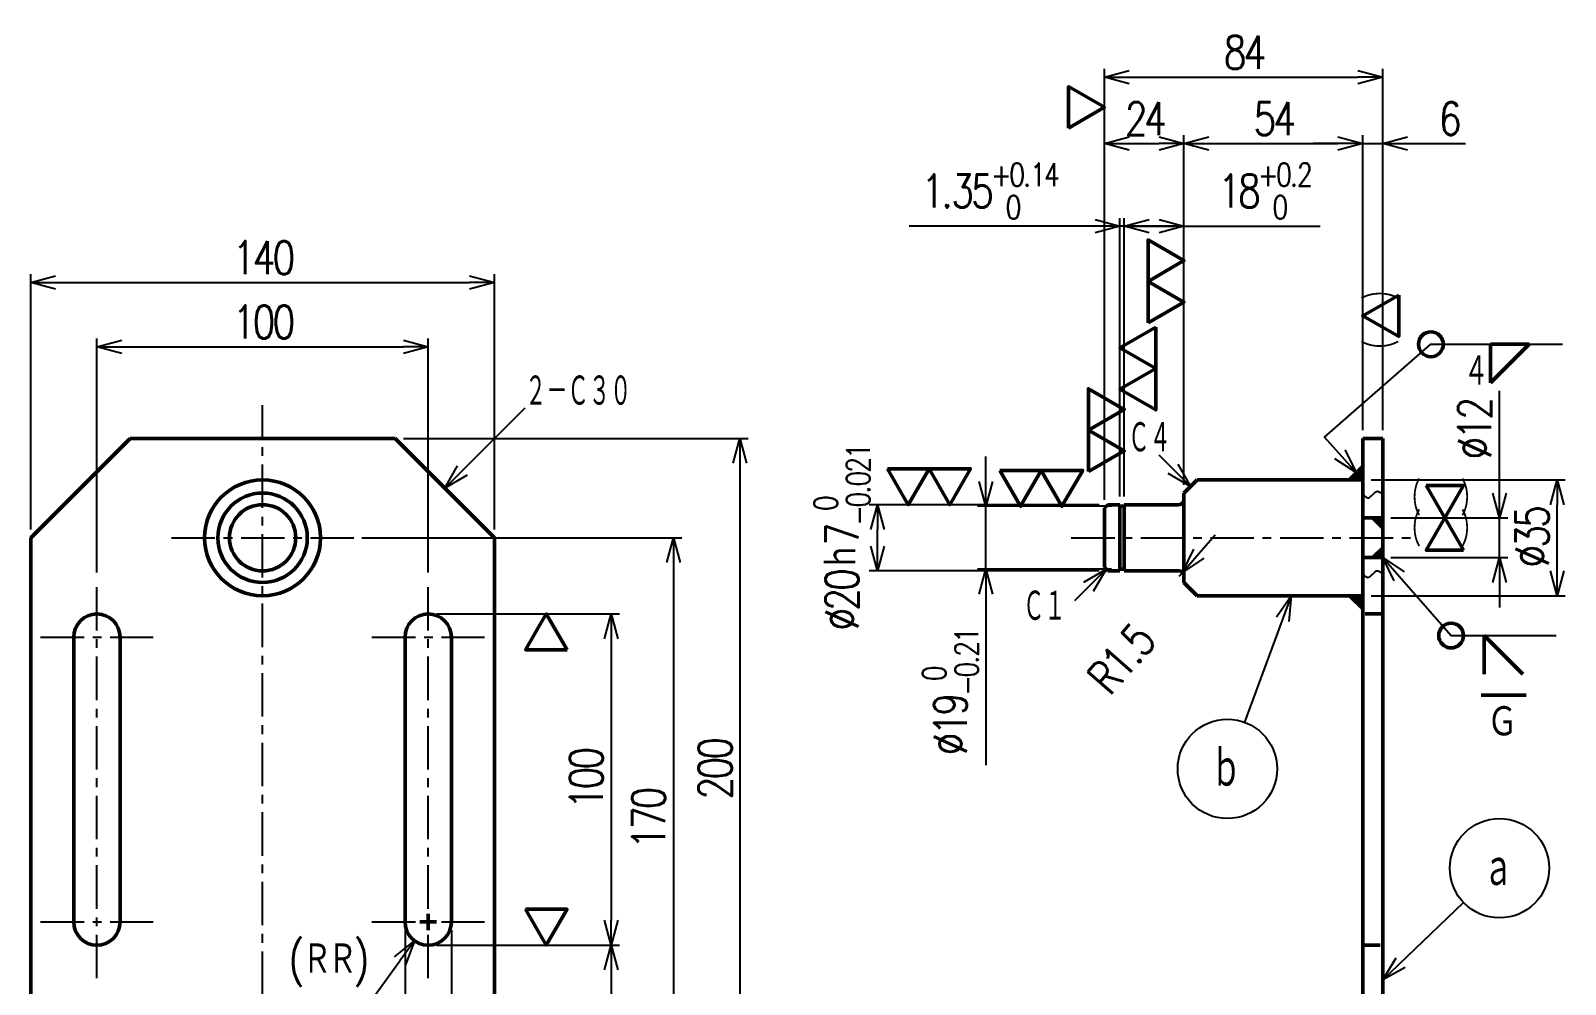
# Model space of a CAD drawing. Header units: millimetres. Extents: x -70 to 393, y -141 to 323.
# Drawn here: x -70 to 393.2, y 35.2 to 323.1 of the extents above; entities that cross this region are included whole.
import ezdxf

# ---------------------------------------------------------------- set-up
doc = ezdxf.new("R2010")
doc.units = ezdxf.units.MM
doc.header["$LTSCALE"] = 0.413386
doc.linetypes.add('CENTER', pattern=[50.8, 31.75, -6.35, 6.35, -6.35])
doc.linetypes.add('DASHED', pattern=[19.05, 12.7, -6.35])
doc.layers.add('NoLayerName_001', color=7, linetype='Continuous')
doc.styles.get("Standard").update_dxf_attribs({"font": 'txt', "bigfont": 'extfont2'})
doc.dimstyles.get("Standard").update_dxf_attribs({"dimtxt": 2.5, "dimasz": 2.5, "dimexe": 1.25, "dimexo": 0.625, "dimtad": 1, "dimdec": 3, "dimzin": 0, "dimdsep": 46, "dimtxsty": 'Standard', "dimcen": 2.5, "dimadec": 0, "dimazin": 0, "dimtfac": 0.75, "dimtdec": 3, "dimtmove": 0, "dimatfit": 3, "dimfxl": 1, "dimarcsym": 0})

# ---------------------------------------------------------------- blocks, each defined once
blk = doc.blocks.new('_OPEN30')
at = {"color": 0, "linetype": 'ByBlock', "lineweight": -2}
for p, q in [((-1, 0.267949), (0, 0)), ((0, 0), (-1, -0.267949)), ((0, 0), (-1, 0))]:
    blk.add_line(p, q, dxfattribs=at)
blk = doc.blocks.new('*D23')
at = {"layer": 'Defpoints', "color": 0}
for p in [(50, 54), (45.88, 48.34)]:
    blk.add_point(p, dxfattribs=at)
at = {"layer": 'NoLayerName_001', "color": 0, "linetype": 'Continuous', "lineweight": 50}
for p, q in [((50, 51.5), (50, 56.5)), ((47.5, 54), (52.5, 54))]:
    blk.add_line(p, q, dxfattribs=at)
at = {"layer": 'NoLayerName_001', "color": 0, "linetype": 'Continuous', "lineweight": 25}
for p, q in [((33.25, 30.97), (41.47, 42.27)), ((10.28, 30.97), (33.25, 30.97))]:
    blk.add_line(p, q, dxfattribs=at)
at = {"layer": 'NoLayerName_001', "color": 0, "lineweight": 25, "xscale": 7.5, "yscale": 7.5, "zscale": 7.5, "rotation": 53.97295393722036}
blk.add_blockref('_OPEN30', (45.88, 48.34), dxfattribs=at)
at = {"layer": 'NoLayerName_001', "color": 2, "lineweight": 50, "insert": (19.75, 41.09), "char_height": 10, "attachment_point": 5}
blk.add_mtext('\\W0.8000;\\T0.8750;(ＲＲ)', dxfattribs=at)
blk = doc.blocks.new('_NONE')
blk = doc.blocks.new('SX_FinishSymbol_1')
at = {"color": 0, "linetype": 'ByBlock', "lineweight": -2}
blk.add_lwpolyline([(-0.5, 0.866), (0, 0), (0.5, 0.866)], close=True, dxfattribs=at)
blk = doc.blocks.new('*D25')
at = {"layer": 'Defpoints', "color": 0}
for p in [(43, 54), (57, 54), (43, -28.20839)]:
    blk.add_point(p, dxfattribs=at)
at = {"layer": 'NoLayerName_001', "color": 0, "linetype": 'Continuous', "lineweight": 25}
for p, q in [((43, 51.5), (43, -30.70839)), ((57, 51.5), (57, -30.70839)), ((35.5, -28.20839), (28, -28.20839)), ((57, -28.20839), (43, -28.20839)), ((64.5, -28.20839), (72, -28.20839))]:
    blk.add_line(p, q, dxfattribs=at)
at = {"layer": 'NoLayerName_001', "color": 0, "lineweight": 25, "xscale": 7.5, "yscale": 7.5, "zscale": 7.5}
blk.add_blockref('_OPEN30', (43, -28.20839), dxfattribs=at)
at = {"layer": 'NoLayerName_001', "color": 0, "lineweight": 25, "xscale": 7.5, "yscale": 7.5, "zscale": 7.5, "rotation": 180}
blk.add_blockref('_OPEN30', (57, -28.20839), dxfattribs=at)
at = {"layer": 'NoLayerName_001', "color": 2, "lineweight": 50, "insert": (50, -20.70839), "char_height": 10, "attachment_point": 5}
blk.add_mtext('\\W0.8000;\\T0.8750;14', dxfattribs=at)
blk = doc.blocks.new('*D26')
at = {"layer": 'Defpoints', "color": 0}
for p in [(40, 200), (70, 0), (144.11, 0)]:
    blk.add_point(p, dxfattribs=at)
at = {"layer": 'NoLayerName_001', "color": 0, "linetype": 'Continuous', "lineweight": 25}
for p, q in [((42.5, 200), (146.61, 200)), ((144.11, 192.5), (144.11, 7.5)), ((72.5, 0), (146.61, 0))]:
    blk.add_line(p, q, dxfattribs=at)
at = {"layer": 'NoLayerName_001', "color": 0, "lineweight": 25, "xscale": 7.5, "yscale": 7.5, "zscale": 7.5}
for p, rotation in [((144.11, 200), 90), ((144.11, 0), 270)]:
    blk.add_blockref('_OPEN30', p, dxfattribs=dict(at, rotation=rotation))
at = {"layer": 'NoLayerName_001', "color": 2, "lineweight": 50, "insert": (136.61, 100), "char_height": 10, "attachment_point": 5, "rotation": 90}
blk.add_mtext('\\W0.8000;\\T0.8750;200', dxfattribs=at)
blk = doc.blocks.new('*D27')
at = {"layer": 'Defpoints', "color": 0}
for p in [(27.5, 170), (70, 0), (124.03, 0)]:
    blk.add_point(p, dxfattribs=at)
at = {"layer": 'NoLayerName_001', "color": 0, "linetype": 'Continuous', "lineweight": 25}
for p, q in [((30, 170), (126.53, 170)), ((124.03, 162.5), (124.03, 7.5)), ((72.5, 0), (126.53, 0))]:
    blk.add_line(p, q, dxfattribs=at)
at = {"layer": 'NoLayerName_001', "color": 0, "lineweight": 25, "xscale": 7.5, "yscale": 7.5, "zscale": 7.5}
for p, rotation in [((124.03, 170), 90.00000000000001), ((124.03, 0), 270)]:
    blk.add_blockref('_OPEN30', p, dxfattribs=dict(at, rotation=rotation))
at = {"layer": 'NoLayerName_001', "color": 2, "lineweight": 50, "insert": (116.53, 85), "char_height": 10, "attachment_point": 5, "rotation": 90}
blk.add_mtext('\\W0.8000;\\T0.8750;170', dxfattribs=at)
blk = doc.blocks.new('*D28')
at = {"layer": 'Defpoints', "color": 0}
for p in [(50, 147), (50, 47), (105.2, 47)]:
    blk.add_point(p, dxfattribs=at)
at = {"layer": 'NoLayerName_001', "color": 0, "linetype": 'Continuous', "lineweight": 25}
for p, q in [((52.5, 147), (107.7, 147)), ((105.2, 139.5), (105.2, 54.5)), ((52.5, 47), (107.7, 47))]:
    blk.add_line(p, q, dxfattribs=at)
at = {"layer": 'NoLayerName_001', "color": 0, "lineweight": 25, "xscale": 7.5, "yscale": 7.5, "zscale": 7.5}
for p, rotation in [((105.2, 147), 90), ((105.2, 47), 270)]:
    blk.add_blockref('_OPEN30', p, dxfattribs=dict(at, rotation=rotation))
at = {"layer": 'NoLayerName_001', "color": 2, "lineweight": 50, "insert": (97.7, 97), "char_height": 10, "attachment_point": 5, "rotation": 90}
blk.add_mtext('\\W0.8000;\\T0.8750;100', dxfattribs=at)
blk = doc.blocks.new('*D29')
at = {"layer": 'Defpoints', "color": 0}
for p in [(50, 47), (70, 0), (105.2, 0)]:
    blk.add_point(p, dxfattribs=at)
at = {"layer": 'NoLayerName_001', "color": 0, "linetype": 'Continuous', "lineweight": 25}
for p, q in [((52.5, 47), (107.7, 47)), ((105.2, 39.5), (105.2, 7.5)), ((72.5, 0), (107.7, 0))]:
    blk.add_line(p, q, dxfattribs=at)
at = {"layer": 'NoLayerName_001', "color": 0, "lineweight": 25, "xscale": 7.5, "yscale": 7.5, "zscale": 7.5}
for p, rotation in [((105.2, 47), 90), ((105.2, 0), 270)]:
    blk.add_blockref('_OPEN30', p, dxfattribs=dict(at, rotation=rotation))
at = {"layer": 'NoLayerName_001', "color": 2, "lineweight": 50, "insert": (97.7, 23.5), "char_height": 10, "attachment_point": 5, "rotation": 90}
blk.add_mtext('\\W0.8000;\\T0.8750;47', dxfattribs=at)
blk = doc.blocks.new('DIM_0006')
at = {"color": 3, "linetype": 'Continuous', "lineweight": 25}
blk.add_line((0, 0), (24.23, 24.23), dxfattribs=at)
blk.add_lwpolyline([(6.72, 3.88), (0, 0), (3.88, 6.72)], dxfattribs=at)
at = {"color": 2, "linetype": 'Continuous', "lineweight": 50, "width": 0.583333}
blk.add_text('２－Ｃ３０', height=10, dxfattribs=at).set_placement((24.23, 24.23))
blk = doc.blocks.new('*D31')
at = {"layer": 'Defpoints', "color": 0}
for p in [(70, 247.07), (-70, 170), (70, 170)]:
    blk.add_point(p, dxfattribs=at)
at = {"layer": 'NoLayerName_001', "color": 0, "linetype": 'Continuous', "lineweight": 25}
for p, q in [((-70, 172.5), (-70, 249.57)), ((-62.5, 247.07), (62.5, 247.07)), ((70, 172.5), (70, 249.57))]:
    blk.add_line(p, q, dxfattribs=at)
at = {"layer": 'NoLayerName_001', "color": 0, "lineweight": 25, "xscale": 7.5, "yscale": 7.5, "zscale": 7.5, "rotation": 180}
blk.add_blockref('_OPEN30', (-70, 247.07), dxfattribs=at)
at = {"layer": 'NoLayerName_001', "color": 0, "lineweight": 25, "xscale": 7.5, "yscale": 7.5, "zscale": 7.5}
blk.add_blockref('_OPEN30', (70, 247.07), dxfattribs=at)
at = {"layer": 'NoLayerName_001', "color": 2, "lineweight": 50, "insert": (0, 254.57), "char_height": 10, "attachment_point": 5}
blk.add_mtext('\\W0.8000;\\T0.8750;140', dxfattribs=at)
blk = doc.blocks.new('*D32')
at = {"layer": 'Defpoints', "color": 0}
for p in [(50, 227.65), (-50, 157), (50, 157)]:
    blk.add_point(p, dxfattribs=at)
at = {"layer": 'NoLayerName_001', "color": 0, "linetype": 'Continuous', "lineweight": 25}
for p, q in [((-50, 159.5), (-50, 230.15)), ((-42.5, 227.65), (42.5, 227.65)), ((50, 159.5), (50, 230.15))]:
    blk.add_line(p, q, dxfattribs=at)
at = {"layer": 'NoLayerName_001', "color": 0, "lineweight": 25, "xscale": 7.5, "yscale": 7.5, "zscale": 7.5, "rotation": 180}
blk.add_blockref('_OPEN30', (-50, 227.65), dxfattribs=at)
at = {"layer": 'NoLayerName_001', "color": 0, "lineweight": 25, "xscale": 7.5, "yscale": 7.5, "zscale": 7.5}
blk.add_blockref('_OPEN30', (50, 227.65), dxfattribs=at)
at = {"layer": 'NoLayerName_001', "color": 2, "lineweight": 50, "insert": (0, 235.15), "char_height": 10, "attachment_point": 5}
blk.add_mtext('\\W0.8000;\\T0.8750;100', dxfattribs=at)
blk = doc.blocks.new('JZB_0006')
at = {"layer": 'NoLayerName_001', "color": 7, "linetype": 'Continuous', "lineweight": 50}
for p, q in [((30, 200), (0, 170)), ((30, 200), (110, 200)), ((140, 170), (110, 200)), ((0, 170), (0, 0)), ((140, 170), (140, 0)), ((13, 54), (13, 140)), ((27, 140), (27, 54)), ((113, 54), (113, 140)), ((127, 140), (127, 54)), ((0, 6), (140, 6)), ((40, 0), (40, 6)), ((100, 0), (100, 6)), ((0, 0), (140, 0))]:
    blk.add_line(p, q, dxfattribs=at)
for centre, start, end in [((20, 140), 0, 180), ((120, 140), 0, 180), ((20, 54), 180, 0), ((120, 54), 180, 0)]:
    blk.add_arc(centre, 7, start, end, dxfattribs=at)
blk = doc.blocks.new('JZB_0008')
at = {"layer": 'NoLayerName_001', "color": 7, "linetype": 'Continuous', "lineweight": 50}
for radius in [17.5, 13.5, 10]:
    blk.add_circle((17.5, 17.5), radius, dxfattribs=at)
blk = doc.blocks.new('SX_FinishSymbol_2')
at = {"color": 0, "linetype": 'ByBlock', "lineweight": -2}
for points in [[(-1, 0.866), (-0.5, 0), (0, 0.866)], [(0, 0.866), (0.5, 0), (1, 0.866)]]:
    blk.add_lwpolyline(points, close=True, dxfattribs=at)
blk = doc.blocks.new('*D34')
at = {"layer": 'Defpoints', "color": 0}
for p in [(218.3, 179.5), (258.78, 179.5), (258.78, 160.5)]:
    blk.add_point(p, dxfattribs=at)
at = {"layer": 'NoLayerName_001', "color": 0, "linetype": 'Continuous', "lineweight": 25}
for p, q in [((218.3, 187), (218.3, 194.5)), ((256.28, 179.5), (215.8, 179.5)), ((218.3, 160.5), (218.3, 179.5)), ((256.28, 160.5), (215.8, 160.5)), ((218.3, 160.5), (218.3, 101.31)), ((218.3, 153), (218.3, 145.5))]:
    blk.add_line(p, q, dxfattribs=at)
at = {"layer": 'NoLayerName_001', "color": 0, "lineweight": 25, "xscale": 7.5, "yscale": 7.5, "zscale": 7.5}
for p, rotation in [((218.3, 179.5), 270), ((218.3, 160.5), 90)]:
    blk.add_blockref('_OPEN30', p, dxfattribs=dict(at, rotation=rotation))
at = {"layer": 'NoLayerName_001', "color": 2, "lineweight": 50, "insert": (207.64, 123.4), "char_height": 10, "attachment_point": 5, "rotation": 90}
blk.add_mtext('\\A1;\\W0.8000;\\T0.8750;%%c19{\\H7.000000;\\S 0^ -0.21;}', dxfattribs=at)
blk = doc.blocks.new('DIM_0007')
at = {"color": 3, "linetype": 'Continuous', "lineweight": 25}
blk.add_line((18.81, 0), (9.38, 9.43), dxfattribs=at)
blk.add_lwpolyline([(14.93, 6.72), (18.81, 0), (12.09, 3.88)], dxfattribs=at)
at = {"color": 2, "linetype": 'Continuous', "lineweight": 50, "width": 0.583333}
blk.add_text('Ｃ４', height=10, dxfattribs=at).set_placement((0, 9.64))
blk = doc.blocks.new('DIM_0008')
at = {"color": 3, "linetype": 'Continuous', "lineweight": 25}
blk.add_line((25.05, 16.23), (15.52, 6.71), dxfattribs=at)
blk.add_lwpolyline([(18.32, 12.35), (25.05, 16.23), (21.17, 9.51)], dxfattribs=at)
at = {"color": 2, "linetype": 'Continuous', "lineweight": 50, "width": 0.583333}
blk.add_text('Ｃ１', height=10, dxfattribs=at).set_placement((0, 0))
blk = doc.blocks.new('*D37')
at = {"layer": 'Defpoints', "color": 0}
for p in [(276.7, 158.43), (277.69, 159.56)]:
    blk.add_point(p, dxfattribs=at)
at = {"layer": 'NoLayerName_001', "color": 0, "linetype": 'Continuous', "lineweight": 25}
for p, q in [((282.63, 165.21), (287.56, 170.85)), ((276.7, 158.43), (277.69, 159.56))]:
    blk.add_line(p, q, dxfattribs=at)
at = {"layer": 'NoLayerName_001', "color": 0, "lineweight": 25, "xscale": 7.5, "yscale": 7.5, "zscale": 7.5, "rotation": 228.8386123268502}
blk.add_blockref('_OPEN30', (277.69, 159.56), dxfattribs=at)
at = {"layer": 'NoLayerName_001', "color": 2, "lineweight": 50, "insert": (259.03, 133.27), "char_height": 10, "attachment_point": 5, "rotation": 48.8386}
blk.add_mtext('\\W0.8000;\\T0.8750;R1.5', dxfattribs=at)
blk = doc.blocks.new('*D38')
at = {"layer": 'Defpoints', "color": 0}
for p in [(332.13, 187.5), (390.75, 187.5), (332.13, 152.5)]:
    blk.add_point(p, dxfattribs=at)
at = {"layer": 'NoLayerName_001', "color": 0, "linetype": 'Continuous', "lineweight": 25}
for p, q in [((334.63, 187.5), (393.25, 187.5)), ((390.75, 160), (390.75, 180)), ((334.63, 152.5), (393.25, 152.5))]:
    blk.add_line(p, q, dxfattribs=at)
at = {"layer": 'NoLayerName_001', "color": 0, "lineweight": 25, "xscale": 7.5, "yscale": 7.5, "zscale": 7.5}
for p, rotation in [((390.75, 187.5), 90), ((390.75, 152.5), 270)]:
    blk.add_blockref('_OPEN30', p, dxfattribs=dict(at, rotation=rotation))
at = {"layer": 'NoLayerName_001', "color": 2, "lineweight": 50, "insert": (383.25, 170), "char_height": 10, "attachment_point": 5, "rotation": 90}
blk.add_mtext('\\W0.8000;\\T0.8750;%%c35', dxfattribs=at)
blk = doc.blocks.new('*D41')
at = {"layer": 'Defpoints', "color": 0}
for p in [(185.58, 180), (255.08, 180), (255.08, 160)]:
    blk.add_point(p, dxfattribs=at)
at = {"layer": 'NoLayerName_001', "color": 0, "linetype": 'Continuous', "lineweight": 25}
for p, q in [((252.58, 180), (183.08, 180)), ((185.58, 167.5), (185.58, 172.5)), ((252.58, 160), (183.08, 160))]:
    blk.add_line(p, q, dxfattribs=at)
at = {"layer": 'NoLayerName_001', "color": 0, "lineweight": 25, "xscale": 7.5, "yscale": 7.5, "zscale": 7.5}
for p, rotation in [((185.58, 180), 90), ((185.58, 160), 270)]:
    blk.add_blockref('_OPEN30', p, dxfattribs=dict(at, rotation=rotation))
at = {"layer": 'NoLayerName_001', "color": 2, "lineweight": 50, "insert": (174.91, 170), "char_height": 10, "attachment_point": 5, "rotation": 90}
blk.add_mtext('\\A1;\\W0.8000;\\T0.8750;%%c20ｈ7{{\\H0.70x;\\A1;\\S 0^ -0.021;}}', dxfattribs=at)
blk = doc.blocks.new('*D43')
at = {"layer": 'Defpoints', "color": 0}
for p in [(338.13, 309.05), (338.13, 200), (254.13, 179)]:
    blk.add_point(p, dxfattribs=at)
at = {"layer": 'NoLayerName_001', "color": 0, "linetype": 'Continuous', "lineweight": 25}
for p, q in [((254.13, 181.5), (254.13, 311.55)), ((338.13, 202.5), (338.13, 311.55)), ((261.63, 309.05), (330.63, 309.05))]:
    blk.add_line(p, q, dxfattribs=at)
at = {"layer": 'NoLayerName_001', "color": 0, "lineweight": 25, "xscale": 7.5, "yscale": 7.5, "zscale": 7.5, "rotation": 180}
blk.add_blockref('_OPEN30', (254.13, 309.05), dxfattribs=at)
at = {"layer": 'NoLayerName_001', "color": 0, "lineweight": 25, "xscale": 7.5, "yscale": 7.5, "zscale": 7.5}
blk.add_blockref('_OPEN30', (338.13, 309.05), dxfattribs=at)
at = {"layer": 'NoLayerName_001', "color": 2, "lineweight": 50, "insert": (296.13, 316.55), "char_height": 10, "attachment_point": 5}
blk.add_mtext('\\W0.8000;\\T0.8750;84', dxfattribs=at)
blk = doc.blocks.new('*D44')
at = {"layer": 'Defpoints', "color": 0}
for p in [(332.13, 289.05), (332.13, 200), (278.13, 183.5)]:
    blk.add_point(p, dxfattribs=at)
at = {"layer": 'NoLayerName_001', "color": 0, "linetype": 'Continuous', "lineweight": 25}
for p, q in [((278.13, 186), (278.13, 291.55)), ((285.63, 289.05), (324.63, 289.05)), ((332.13, 202.5), (332.13, 291.55))]:
    blk.add_line(p, q, dxfattribs=at)
at = {"layer": 'NoLayerName_001', "color": 0, "lineweight": 25, "xscale": 7.5, "yscale": 7.5, "zscale": 7.5, "rotation": 180}
blk.add_blockref('_OPEN30', (278.13, 289.05), dxfattribs=at)
at = {"layer": 'NoLayerName_001', "color": 0, "lineweight": 25, "xscale": 7.5, "yscale": 7.5, "zscale": 7.5}
blk.add_blockref('_OPEN30', (332.13, 289.05), dxfattribs=at)
at = {"layer": 'NoLayerName_001', "color": 2, "lineweight": 50, "insert": (305.13, 296.55), "char_height": 10, "attachment_point": 5}
blk.add_mtext('\\W0.8000;\\T0.8750;54', dxfattribs=at)
blk = doc.blocks.new('*D45')
at = {"layer": 'Defpoints', "color": 0}
for p in [(278.13, 289.05), (278.13, 183.5), (254.13, 179)]:
    blk.add_point(p, dxfattribs=at)
at = {"layer": 'NoLayerName_001', "color": 0, "linetype": 'Continuous', "lineweight": 25}
for p, q in [((254.13, 181.5), (254.13, 291.55)), ((261.63, 289.05), (270.63, 289.05)), ((278.13, 186), (278.13, 291.55))]:
    blk.add_line(p, q, dxfattribs=at)
at = {"layer": 'NoLayerName_001', "color": 0, "lineweight": 25, "xscale": 7.5, "yscale": 7.5, "zscale": 7.5, "rotation": 180}
blk.add_blockref('_OPEN30', (254.13, 289.05), dxfattribs=at)
at = {"layer": 'NoLayerName_001', "color": 0, "lineweight": 25, "xscale": 7.5, "yscale": 7.5, "zscale": 7.5}
blk.add_blockref('_OPEN30', (278.13, 289.05), dxfattribs=at)
at = {"layer": 'NoLayerName_001', "color": 2, "lineweight": 50, "insert": (266.13, 296.55), "char_height": 10, "attachment_point": 5}
blk.add_mtext('\\W0.8000;\\T0.7500;24', dxfattribs=at)
blk = doc.blocks.new('*D46')
at = {"layer": 'Defpoints', "color": 0}
for p in [(260.13, 264.05), (278.13, 183.5), (260.13, 180)]:
    blk.add_point(p, dxfattribs=at)
at = {"layer": 'NoLayerName_001', "color": 0, "linetype": 'Continuous', "lineweight": 25}
for p, q in [((260.13, 182.5), (260.13, 266.55)), ((278.13, 186), (278.13, 266.55)), ((270.63, 264.05), (260.13, 264.05)), ((278.13, 264.05), (319.28, 264.05))]:
    blk.add_line(p, q, dxfattribs=at)
at = {"layer": 'NoLayerName_001', "color": 0, "lineweight": 25, "xscale": 7.5, "yscale": 7.5, "zscale": 7.5}
blk.add_blockref('_OPEN30', (278.13, 264.05), dxfattribs=at)
at = {"layer": 'NoLayerName_001', "color": 2, "lineweight": 50, "insert": (302.45, 274.72), "char_height": 10, "attachment_point": 5}
blk.add_mtext('\\A1;\\W0.8000;\\T0.8750;18{\\H7.000000;\\S+0.2^  0;}', dxfattribs=at)
blk = doc.blocks.new('*D47')
at = {"layer": 'Defpoints', "color": 0}
for p in [(258.78, 264.05), (260.13, 247.07), (258.78, 180)]:
    blk.add_point(p, dxfattribs=at)
at = {"layer": 'NoLayerName_001', "color": 0, "linetype": 'Continuous', "lineweight": 25}
for p, q in [((258.78, 182.5), (258.78, 266.55)), ((260.13, 249.57), (260.13, 266.55)), ((258.78, 264.05), (195.2, 264.05)), ((251.28, 264.05), (243.78, 264.05)), ((260.13, 264.05), (258.78, 264.05)), ((267.63, 264.05), (275.13, 264.05))]:
    blk.add_line(p, q, dxfattribs=at)
at = {"layer": 'NoLayerName_001', "color": 0, "lineweight": 25, "xscale": 7.5, "yscale": 7.5, "zscale": 7.5}
blk.add_blockref('_OPEN30', (258.78, 264.05), dxfattribs=at)
at = {"layer": 'NoLayerName_001', "color": 0, "lineweight": 25, "xscale": 7.5, "yscale": 7.5, "zscale": 7.5, "rotation": 180}
blk.add_blockref('_OPEN30', (260.13, 264.05), dxfattribs=at)
at = {"layer": 'NoLayerName_001', "color": 2, "lineweight": 50, "insert": (219.49, 274.72), "char_height": 10, "attachment_point": 5}
blk.add_mtext('\\A1;\\W0.8000;\\T0.8750;1.35{\\H7.000000;\\S+0.14^  0;}', dxfattribs=at)
blk = doc.blocks.new('*D48')
at = {"layer": 'Defpoints', "color": 0}
for p in [(338.13, 176), (373.39, 176), (338.13, 164)]:
    blk.add_point(p, dxfattribs=at)
at = {"layer": 'NoLayerName_001', "color": 0, "linetype": 'Continuous', "lineweight": 25}
for p, q in [((373.39, 176), (373.39, 214.33)), ((373.39, 183.5), (373.39, 191)), ((340.63, 176), (375.89, 176)), ((373.39, 164), (373.39, 176)), ((340.63, 164), (375.89, 164)), ((373.39, 156.5), (373.39, 149))]:
    blk.add_line(p, q, dxfattribs=at)
at = {"layer": 'NoLayerName_001', "color": 0, "lineweight": 25, "xscale": 7.5, "yscale": 7.5, "zscale": 7.5}
for p, rotation in [((373.39, 176), 270), ((373.39, 164), 90)]:
    blk.add_blockref('_OPEN30', p, dxfattribs=dict(at, rotation=rotation))
at = {"layer": 'NoLayerName_001', "color": 2, "lineweight": 50, "insert": (365.89, 202.67), "char_height": 10, "attachment_point": 5, "rotation": 90}
blk.add_mtext('\\W0.8000;\\T0.8750;%%c12', dxfattribs=at)
blk = doc.blocks.new('*D49')
at = {"layer": 'Defpoints', "color": 0}
for p in [(338.13, 289.05), (332.13, 200), (338.13, 200)]:
    blk.add_point(p, dxfattribs=at)
at = {"layer": 'NoLayerName_001', "color": 0, "linetype": 'Continuous', "lineweight": 25}
for p, q in [((324.63, 289.05), (317.13, 289.05)), ((332.13, 202.5), (332.13, 291.55)), ((332.13, 289.05), (338.13, 289.05)), ((338.13, 202.5), (338.13, 291.55)), ((338.13, 289.05), (363.08, 289.05)), ((345.63, 289.05), (353.13, 289.05))]:
    blk.add_line(p, q, dxfattribs=at)
at = {"layer": 'NoLayerName_001', "color": 0, "lineweight": 25, "xscale": 7.5, "yscale": 7.5, "zscale": 7.5}
blk.add_blockref('_OPEN30', (332.13, 289.05), dxfattribs=at)
at = {"layer": 'NoLayerName_001', "color": 0, "lineweight": 25, "xscale": 7.5, "yscale": 7.5, "zscale": 7.5, "rotation": 180}
blk.add_blockref('_OPEN30', (338.13, 289.05), dxfattribs=at)
at = {"layer": 'NoLayerName_001', "color": 2, "lineweight": 50, "insert": (358.1, 296.55), "char_height": 10, "attachment_point": 5}
blk.add_mtext('\\W0.8000;\\T0.8750;6', dxfattribs=at)
blk = doc.blocks.new('JZB_0011')
at = {"layer": 'NoLayerName_001', "color": 7, "linetype": 'Continuous', "lineweight": 50}
for p, q in [((39, 200), (39, 8)), ((39, 200), (45, 200)), ((45, 200), (45, 8)), ((0, 0), (0, 6)), ((0, 6), (37, 6)), ((0, 0), (37, 0))]:
    blk.add_line(p, q, dxfattribs=at)
at = {"layer": 'NoLayerName_001', "color": 3, "linetype": 'DASHED', "lineweight": 50}
for p, q in [((45, 147), (39, 147)), ((39, 47), (45, 47))]:
    blk.add_line(p, q, dxfattribs=at)
at = {"layer": 'NoLayerName_001', "color": 7, "linetype": 'Continuous', "lineweight": 50}
for radius in [2, 8]:
    blk.add_arc((37, 8), radius, 270, 0, dxfattribs=at)
at = {"layer": 'NoLayerName_001', "color": 3, "linetype": 'Continuous', "lineweight": 25, "start_tangent": (0.83205, -0.5547), "end_tangent": (0.83205, -0.5547)}
for points in [[(39, 183.05), (40.5, 182.05), (42, 183.05), (43.5, 184.05), (45, 183.05)], [(39, 159.05), (40.5, 158.05), (42, 159.05), (43.5, 160.05), (45, 159.05)]]:
    blk.add_spline(points, degree=3, dxfattribs=at)
blk = doc.blocks.new('JZB_0013')
at = {"layer": 'NoLayerName_001', "color": 7, "linetype": 'Continuous', "lineweight": 50}
for p, q in [((28, 35), (24, 31)), ((78, 35), (28, 35)), ((24, 31), (24, 4)), ((1, 27.5), (0, 26.5)), ((0, 26.5), (0, 8.5)), ((4.65, 27.5), (1, 27.5)), ((4.65, 27.5), (4.65, 7.5)), ((6, 27), (4.65, 27)), ((6, 27.5), (6, 7.5)), ((22.5, 27.5), (6, 27.5)), ((84, 23.5), (78, 23.5)), ((78, 11.5), (84, 11.5)), ((0, 8.5), (1, 7.5)), ((1, 7.5), (4.65, 7.5)), ((4.65, 8), (6, 8)), ((6, 7.5), (22.5, 7.5)), ((24, 4), (28, 0)), ((28, 0), (78, 0))]:
    blk.add_line(p, q, dxfattribs=at)
for centre, start, end in [((22.5, 29), 270, 360), ((22.5, 6), 0, 90)]:
    blk.add_arc(centre, 1.5, start, end, dxfattribs=at)
blk = doc.blocks.new('DIM_0002')
at = {"color": 2, "linetype": 'Continuous', "lineweight": 50}
for p, q in [((50.08, 38.83), (50.08, 27.2)), ((61.8, 38.83), (50.08, 38.83)), ((50.08, 27.2), (61.8, 38.83))]:
    blk.add_line(p, q, dxfattribs=at)
at = {"color": 3, "linetype": 'Continuous', "lineweight": 25}
for points in [[(9.65, 0), (0, 10.76), (32.08, 38.83), (71.8, 38.83)], [(6.14, 6.93), (9.65, 0), (3.14, 4.24)]]:
    blk.add_lwpolyline(points, dxfattribs=at)
at = {"color": 2, "linetype": 'Continuous', "lineweight": 50}
blk.add_circle((32.08, 38.83), 3.75, dxfattribs=at)
at = {"color": 2, "linetype": 'Continuous', "lineweight": 50, "width": 0.666667}
blk.add_text('４', height=10, dxfattribs=at).set_placement((42.08, 25.7))
blk = doc.blocks.new('DIM_0003')
at = {"color": 3, "linetype": 'Continuous', "lineweight": 25}
for points in [[(34.28, 67.28), (20.19, 29.07)], [(29.8, 60.94), (34.28, 67.28), (33.57, 59.55)]]:
    blk.add_lwpolyline(points, dxfattribs=at)
blk.add_circle((15, 15), 15, dxfattribs=at)
at = {"color": 2, "linetype": 'Continuous', "lineweight": 50, "width": 0.666667}
blk.add_text('ｂ', height=12.5, dxfattribs=at).set_placement((10, 8.75))
blk = doc.blocks.new('DIM_0004')
at = {"color": 3, "linetype": 'Continuous', "lineweight": 25}
for points in [[(0, 0), (24.41, 23.29)], [(6.81, 3.72), (0, 0), (4.04, 6.63)]]:
    blk.add_lwpolyline(points, dxfattribs=at)
blk.add_circle((35.26, 33.65), 15, dxfattribs=at)
at = {"color": 2, "linetype": 'Continuous', "lineweight": 50, "width": 0.666667}
blk.add_text('ａ', height=12.5, dxfattribs=at).set_placement((30.26, 27.4))
blk = doc.blocks.new('DIM_0005')
at = {"color": 2, "linetype": 'Continuous', "lineweight": 50}
for p, q in [((42.27, 19.47), (30.66, 31.09)), ((30.66, 31.09), (30.66, 19.47)), ((29.77, 13.12), (43.27, 13.12))]:
    blk.add_line(p, q, dxfattribs=at)
at = {"color": 3, "linetype": 'Continuous', "lineweight": 25}
for points in [[(3.44, 47.65), (0, 54.61), (6.46, 50.3)], [(0, 54.61), (20.66, 31.09), (52.38, 31.09)]]:
    blk.add_lwpolyline(points, dxfattribs=at)
at = {"color": 2, "linetype": 'Continuous', "lineweight": 50}
blk.add_circle((20.66, 31.09), 3.75, dxfattribs=at)
at = {"color": 2, "linetype": 'Continuous', "lineweight": 50, "width": 0.833333}
blk.add_text('Ｇ', height=10, dxfattribs=at).set_placement((31.52, 0))

msp = doc.modelspace()

# ---------------------------------------------------------------- hatches: boundary and pattern name
at = {"layer": 'NoLayerName_001', "linetype": 'Continuous', "lineweight": 25}
h = msp.add_hatch(color=6, dxfattribs=at)
h.dxf.hatch_style = 1
h.paths.add_polyline_path([(332.1282, 191.5), (332.1282, 187.5), (328.1282, 187.5)])
h = msp.add_hatch(dxfattribs=at)
h.set_pattern_fill('ANSI31', color=6, scale=0.039375, angle=270)
h.set_pattern_definition([(315, (293.12822, 0), (0.0883994, 0.0883994), [])])
h.paths.add_polyline_path([(338.1282, 173), (338.1282, 176), (335.1282, 176)])
h = msp.add_hatch(dxfattribs=at)
h.set_pattern_fill('ANSI31', color=6, scale=0.039375)
h.set_pattern_definition([(45, (293.12822, 0), (-0.0883994, 0.0883994), [])])
h.paths.add_polyline_path([(338.1282, 167), (338.1282, 164), (335.1282, 164)])
h = msp.add_hatch(color=6, dxfattribs=at)
h.dxf.hatch_style = 1
h.paths.add_polyline_path([(332.1282, 148.5), (332.1282, 152.5), (328.1282, 152.5)])

# ---------------------------------------------------------------- linework, layer by layer
at = {"layer": 'NoLayerName_001', "color": 4, "linetype": 'CENTER', "lineweight": 25}
for p, q in [((0, -10), (0, 210)), ((-27.5, 170), (27.5, 170)), ((244.1282, 170), (348.1282, 170)), ((-50, 37), (-50, 157)), ((50, 37), (50, 157)), ((-67, 140), (-33, 140)), ((33, 140), (67, 140)), ((-67, 54), (-33, 54)), ((33, 54), (67, 54))]:
    msp.add_line(p, q, dxfattribs=at)
at = {"layer": 'NoLayerName_001', "color": 6, "linetype": 'Continuous', "lineweight": 50}
for p, q in [((328.1282, 187.5), (332.1282, 191.5)), ((335.1282, 176), (338.1282, 173)), ((335.1282, 164), (338.1282, 167)), ((328.1282, 152.5), (332.1282, 148.5))]:
    msp.add_line(p, q, dxfattribs=at)

# ---------------------------------------------------------------- block references
at = {"layer": 'NoLayerName_001', "color": 1, "lineweight": 50}
for name, p, xscale, yscale, zscale, rotation in [('SX_FinishSymbol_1', (254.1282, 299.9769), 12.5, 12.5, 12.5, 89.99999999999997), ('SX_FinishSymbol_2', (278.1282, 247.431), 12.5, 12.5, 12.5, 90.00000000000006), ('SX_FinishSymbol_1', (332.1282, 237.0278), 12.5, 12.5, 12.5, 269.9999999999999), ('SX_FinishSymbol_2', (258.7782, 221.0977), 12.50000000000001, 12.50000000000001, 12.50000000000001, 269.9999999999999), ('SX_FinishSymbol_2', (260.1282, 202.5031), 12.49999999999999, 12.49999999999999, 12.49999999999999, 89.99999999999997), ('SX_FinishSymbol_1', (356.8878, 176), 11.25, 11.25, 11.25, 180), ('SX_FinishSymbol_1', (85.647, 147), 12.49999999999999, 12.49999999999999, 12.49999999999999, 180)]:
    msp.add_blockref(name, p, dxfattribs=dict(at, xscale=xscale, yscale=yscale, zscale=zscale, rotation=rotation))
at = {"layer": 'NoLayerName_001', "color": 3, "linetype": 'Continuous', "lineweight": 25}
for name, p in [('DIM_0002', (320.5855, 189.6031)), ('DIM_0006', (55, 185)), ('DIM_0007', (261.3154, 185.5)), ('DIM_0005', (338.1282, 109.3938)), ('DIM_0008', (229.5803, 144.2695)), ('DIM_0003', (276.254, 85.222)), ('DIM_0004', (338.1282, 36.5766))]:
    msp.add_blockref(name, p, dxfattribs=at)
at = {"layer": 'NoLayerName_001'}
for name, p in [('JZB_0006', (-70, 0)), ('JZB_0011', (293.1282, 0)), ('JZB_0008', (-17.5, 152.5)), ('JZB_0013', (254.1282, 152.5))]:
    msp.add_blockref(name, p, dxfattribs=at)
at = {"layer": 'NoLayerName_001', "color": 1, "lineweight": 50}
for name, p, xscale, yscale, zscale in [('SX_FinishSymbol_2', (201.174, 180), 12.49999999999999, 12.49999999999999, 12.49999999999999), ('SX_FinishSymbol_2', (235.0619, 179.5), 12.49999999999999, 12.49999999999999, 12.49999999999999), ('SX_FinishSymbol_1', (356.8878, 176), 11.24999999999999, 11.24999999999999, 11.24999999999999), ('SX_FinishSymbol_1', (85.647, 47), 12.49999999999999, 12.49999999999999, 12.49999999999999)]:
    msp.add_blockref(name, p, dxfattribs=dict(at, xscale=xscale, yscale=yscale, zscale=zscale))

# ---------------------------------------------------------------- texts
at = {"layer": 'NoLayerName_001', "color": 2, "lineweight": 50, "insert": (342.9535, 222.5278), "char_height": 10, "attachment_point": 7, "rotation": 90.000003}
msp.add_mtext('\\A1;\\W0.6667;\\T0.8750;（\u3000\u3000）', dxfattribs=at)
at = {"layer": 'NoLayerName_001', "color": 2, "lineweight": 50, "char_height": 10, "attachment_point": 7}
for insert in [(342.3878, 176.6603), (342.3878, 167.3397)]:
    msp.add_mtext('\\A1;\\W0.6667;\\T0.8750;（\u3000\u3000）', dxfattribs=dict(at, insert=insert))

# ---------------------------------------------------------------- dimensions: what is measured, and where the dimension line sits
at = {"layer": 'NoLayerName_001', "color": 3, "linetype": 'Continuous', "lineweight": 50}
for base, p1, p2, text, picture, middle in [((338.1282, 309.0507), (254.1282, 179), (338.1282, 200), '\\W0.8000;\\T0.8750;<>', '*D43', (296.1282, 309.0507)), ((278.1282, 289.0507), (254.1282, 179), (278.1282, 183.5), '\\W0.8000;\\T0.7500;<>', '*D45', (266.1282, 289.0507)), ((332.1282, 289.0507), (278.1282, 183.5), (332.1282, 200), '\\W0.8000;\\T0.8750;<>', '*D44', (305.1282, 289.0507)), ((338.1282, 289.0507), (332.1282, 200), (338.1282, 200), '\\W0.8000;\\T0.8750;<>', '*D49', (358.1044, 289.0507)), ((70, 247.0662), (-70, 170), (70, 170), '\\W0.8000;\\T0.8750;<>', '*D31', (0, 247.0662)), ((50, 227.6535), (-50, 157), (50, 157), '\\W0.8000;\\T0.8750;<>', '*D32', (0, 227.6535))]:
    dim = msp.add_linear_dim(base=base, p1=p1, p2=p2, text=text, dimstyle='Standard', override={"dimtxt": 10, "dimasz": 7.5, "dimexe": 2.5, "dimexo": 2.5, "dimgap": 2.5, "dimzin": 8, "dimblk": 'OPEN30', "dimclrd": 0, "dimclre": 0, "dimclrt": 2, "dimtp": 0, "dimtm": 0, "dimlwd": 25, "dimlwe": 25}, dxfattribs=at)
    dim.commit()
    dim.dimension.update_dxf_attribs({"geometry": picture, "text_midpoint": middle, "dimtype": 160})
for base, p1, p2, angle, override, picture, middle in [((258.7782, 264.0507), (260.1282, 247.0662), (258.7782, 180), 180, {"dimtxt": 10, "dimasz": 7.5, "dimexe": 2.5, "dimexo": 2.5, "dimgap": 2.5, "dimzin": 8, "dimblk": 'OPEN30', "dimclrd": 0, "dimclre": 0, "dimclrt": 2, "dimtol": 1, "dimtp": 0.14, "dimtm": 0, "dimtfac": 0.7, "dimtdec": 2, "dimtolj": 1, "dimlwd": 25, "dimlwe": 25}, '*D47', (219.4877, 264.0507)), ((260.1282, 264.0507), (278.1282, 183.5), (260.1282, 180), 180, {"dimtxt": 10, "dimasz": 7.5, "dimexe": 2.5, "dimexo": 2.5, "dimgap": 2.5, "dimzin": 8, "dimblk1": 'OPEN30', "dimblk2": 'NONE', "dimsah": 1, "dimclrd": 0, "dimclre": 0, "dimclrt": 2, "dimtol": 1, "dimtp": 0.2, "dimtm": 0, "dimtfac": 0.7, "dimtdec": 1, "dimtolj": 1, "dimlwd": 25, "dimlwe": 25}, '*D46', (302.452, 264.0507)), ((373.3881, 176), (338.1282, 164), (338.1282, 176), 90, {"dimtxt": 10, "dimasz": 7.5, "dimexe": 2.5, "dimexo": 2.5, "dimgap": 2.5, "dimzin": 8, "dimpost": '%%c<>', "dimblk": 'OPEN30', "dimclrd": 0, "dimclre": 0, "dimclrt": 2, "dimtp": 0, "dimtm": 0, "dimlwd": 25, "dimlwe": 25}, '*D48', (373.3881, 202.6667)), ((144.1093, 0), (40, 200), (70, 0), 270, {"dimtxt": 10, "dimasz": 7.5, "dimexe": 2.5, "dimexo": 2.5, "dimgap": 2.5, "dimzin": 8, "dimblk": 'OPEN30', "dimclrd": 0, "dimclre": 0, "dimclrt": 2, "dimtp": 0, "dimtm": 0, "dimlwd": 25, "dimlwe": 25}, '*D26', (144.1093, 100)), ((185.5803, 180), (255.0782, 160), (255.0782, 180), 90, {"dimtxt": 10, "dimasz": 7.5, "dimexe": 2.5, "dimexo": 2.5, "dimgap": 2.5, "dimzin": 8, "dimpost": '%%c<>ｈ7{{\\H0.70x;\\A1;\\S 0^-0.021;}}', "dimblk": 'OPEN30', "dimclrd": 0, "dimclre": 0, "dimclrt": 2, "dimtp": 0, "dimtm": 0.021, "dimtfac": 0.7, "dimtolj": 1, "dimlwd": 25, "dimlwe": 25}, '*D41', (185.5803, 170)), ((218.3035, 179.5), (258.7782, 160.5), (258.7782, 179.5), 90, {"dimtxt": 10, "dimasz": 7.5, "dimexe": 2.5, "dimexo": 2.5, "dimgap": 2.5, "dimzin": 8, "dimpost": '%%c<>', "dimblk": 'OPEN30', "dimclrd": 0, "dimclre": 0, "dimclrt": 2, "dimtol": 1, "dimtp": 0, "dimtm": 0.21, "dimtfac": 0.7, "dimtdec": 2, "dimtolj": 1, "dimlwd": 25, "dimlwe": 25}, '*D34', (218.3035, 123.4048)), ((390.7499, 187.5), (332.1282, 152.5), (332.1282, 187.5), 90, {"dimtxt": 10, "dimasz": 7.5, "dimexe": 2.5, "dimexo": 2.5, "dimgap": 2.5, "dimzin": 8, "dimpost": '%%c<>', "dimblk": 'OPEN30', "dimclrd": 0, "dimclre": 0, "dimclrt": 2, "dimtp": 0, "dimtm": 0, "dimlwd": 25, "dimlwe": 25}, '*D38', (390.7499, 170)), ((124.0332, 0), (27.5, 170), (70, 0), 270, {"dimtxt": 10, "dimasz": 7.5, "dimexe": 2.5, "dimexo": 2.5, "dimgap": 2.5, "dimzin": 8, "dimblk": 'OPEN30', "dimclrd": 0, "dimclre": 0, "dimclrt": 2, "dimtp": 0, "dimtm": 0, "dimlwd": 25, "dimlwe": 25}, '*D27', (124.0332, 85)), ((105.2022, 47), (50, 147), (50, 47), 270, {"dimtxt": 10, "dimasz": 7.5, "dimexe": 2.5, "dimexo": 2.5, "dimgap": 2.5, "dimzin": 8, "dimblk": 'OPEN30', "dimclrd": 0, "dimclre": 0, "dimclrt": 2, "dimtp": 0, "dimtm": 0, "dimlwd": 25, "dimlwe": 25}, '*D28', (105.2022, 97)), ((43, -28.2084), (57, 54), (43, 54), 180, {"dimtxt": 10, "dimasz": 7.5, "dimexe": 2.5, "dimexo": 2.5, "dimgap": 2.5, "dimzin": 8, "dimblk": 'OPEN30', "dimclrd": 0, "dimclre": 0, "dimclrt": 2, "dimtp": 0, "dimtm": 0, "dimlwd": 25, "dimlwe": 25}, '*D25', (50, -28.2084)), ((105.2022, 0), (50, 47), (70, 0), 270, {"dimtxt": 10, "dimasz": 7.5, "dimexe": 2.5, "dimexo": 2.5, "dimgap": 2.5, "dimzin": 8, "dimblk": 'OPEN30', "dimclrd": 0, "dimclre": 0, "dimclrt": 2, "dimtp": 0, "dimtm": 0, "dimlwd": 25, "dimlwe": 25}, '*D29', (105.2022, 23.5))]:
    dim = msp.add_linear_dim(base=base, p1=p1, p2=p2, angle=angle, text='\\W0.8000;\\T0.8750;<>', dimstyle='Standard', override=override, dxfattribs=at)
    dim.commit()
    dim.dimension.update_dxf_attribs({"geometry": picture, "text_midpoint": middle, "dimtype": 160})
for center, mpoint, text, override, picture, middle in [((276.7016, 158.4314), (277.6889, 159.5607), '\\W0.8000;\\T0.8750;<>', {"dimtxt": 10, "dimasz": 7.5, "dimexe": 2.5, "dimexo": 2.5, "dimgap": 2.5, "dimtad": 3, "dimzin": 8, "dimblk1": 'NONE', "dimblk2": 'OPEN30', "dimsah": 1, "dimclrd": 0, "dimclre": 0, "dimclrt": 2, "dimtp": 0, "dimtm": 0, "dimtmove": 2, "dimlwd": 25, "dimlwe": 25}, '*D37', (259.027, 133.2728)), ((50, 54), (45.8828, 48.3388), '\\W0.8000;\\T0.8750;(ＲＲ)', {"dimtxt": 10, "dimasz": 7.5, "dimexe": 2.5, "dimexo": 2.5, "dimgap": 2.5, "dimtad": 3, "dimtih": 1, "dimtoh": 1, "dimzin": 8, "dimpost": '(Ｒ<>)', "dimblk1": 'NONE', "dimblk2": 'OPEN30', "dimsah": 1, "dimclrd": 0, "dimclre": 0, "dimclrt": 2, "dimtp": 0, "dimtm": 0, "dimtofl": 0, "dimlwd": 25, "dimlwe": 25}, '*D23', (19.7525, 30.9719))]:
    dim = msp.add_radius_dim(center=center, mpoint=mpoint, text=text, dimstyle='Standard', override=override, dxfattribs=at)
    dim.commit()
    dim.dimension.update_dxf_attribs({"geometry": picture, "text_midpoint": middle, "dimtype": 164})

doc.saveas('drawing.dxf')
